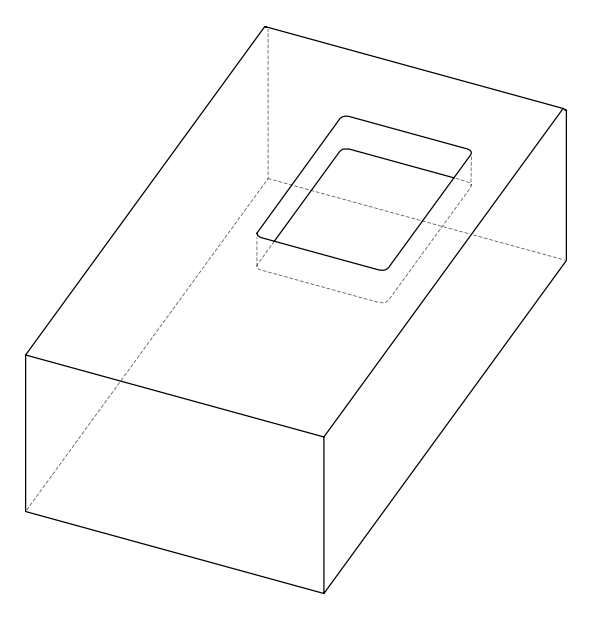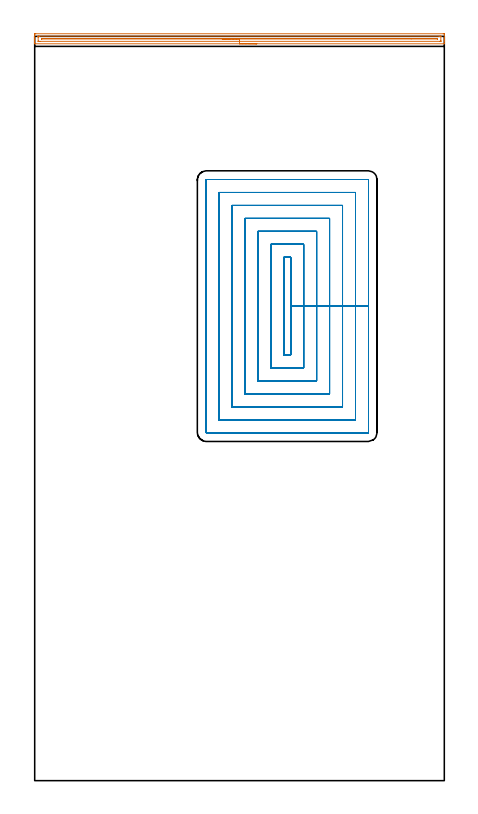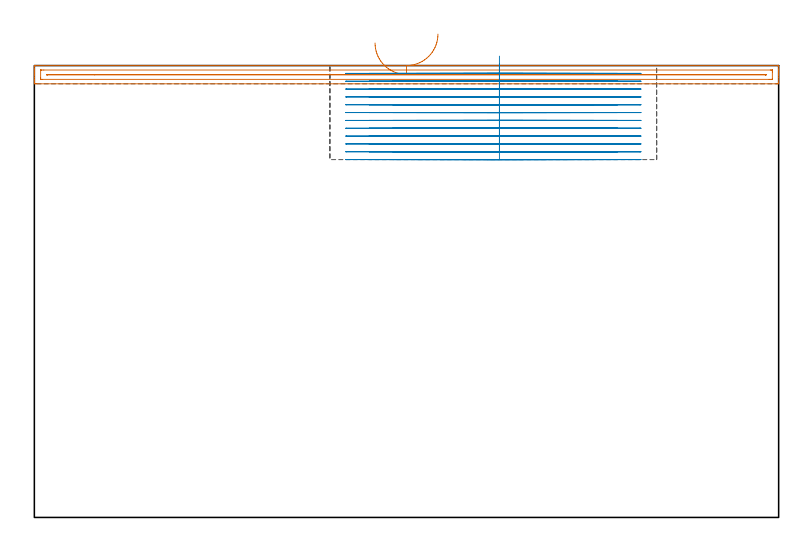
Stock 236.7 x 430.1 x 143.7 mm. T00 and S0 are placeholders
(PLAN: 2 operations, 1 tool changes, 58.5 min)
(1 AREA_MILL | FG_CHAMFER_SURFACE | UGT0205_001 | 5.83 min | 3981 mm3)
(2 MILL_RECTANGULAR_POCKET | POCKET_RECTANGULAR_STRAIGHT | NXT0201_013 | Follow Part, ap 2.5, ae 75% | 52.67 min | 485225 mm3)
(TOOL UGT0205_001 | Chamfer Mill 20 x 3 x 45 deg. | D20 FL50 Z2)
(TOOL NXT0201_013 | ENDMILL 10mm | D10 FL30 Z4)
(OP 1 AREA_MILL)
G17 G21 G94 G90
T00 M6
G54
G17 G0 G90 X128.35 Y425.8 S1061 M3
G43 Z153.7 H0
G94 G1 X128.312 Z152.828 F250.
X128.198 Z151.963
X128.009 Z151.112
X127.747 Z150.28
X127.413 Z149.474
X127.01 Z148.7
X126.542 Z147.964
X126.011 Z147.272
X125.421 Z146.629
X124.778 Z146.04
X124.086 Z145.508
X123.35 Z145.04
X122.576 Z144.637
X121.77 Z144.303
X120.938 Z144.041
X120.087 Z143.852
X119.222 Z143.738
X118.35 Z143.7
X0.154
X0.01 Y425.802 Z143.688
X0.002 Y425.899 Z143.593
X0. Y426. Z143.499
Y426.69 Z142.81
Y427.23 Z142.269
Y427.83 Z141.666
Y428.13 Z141.367
Y428.7 Z140.797
Y429. Z140.497
Y429.57 Z139.925
Y430.155 Z139.34
Y430.44 Z139.055
Y431.025 Z138.471
X0.003 Y431.31 Z138.186
X0.01 Y431.593 Z137.903
X0.304 Y431.598 Z137.9
X0.6 Y431.6
X236.1
X236.396 Y431.598
X236.69 Y431.593 Z137.903
X236.7 Y431.31 Z138.186
Y429.57 Z139.925
Y429. Z140.497
Y428.7 Z140.797
Y428.13 Z141.367
Y427.83 Z141.666
Y427.23 Z142.269
Y426.96 Z142.539
Y426. Z143.499
X236.698 Y425.899 Z143.593
X236.69 Y425.802 Z143.688
X236.546 Y425.8 Z143.7
X118.35
Y427.214 Z142.286
X3.015
X2.384 Y427.215 Z142.285
X2.12 Y427.217 Z142.283
X2.04 Y427.221 Z142.279
X2.009 Y427.225 Z142.275
X2.007 Y427.241 Z142.259
X2.002 Y427.333 Z142.167
X2. Y429.57 Z139.93
X2.001 Y429.943 Z139.557
X2.005 Y430.069 Z139.431
X2.01 Y430.167 Z139.333
X2.016 Y430.18 Z139.32
X2.03 Y430.182 Z139.318
X2.068 Y430.184 Z139.316
X2.384 Y430.185 Z139.315
X2.644 Y430.186 Z139.314
X233.685
X234.316 Y430.185 Z139.315
X234.58 Y430.183 Z139.317
X234.66 Y430.179 Z139.321
X234.691 Y430.175 Z139.325
X234.693 Y430.159 Z139.341
X234.698 Y430.067 Z139.433
X234.7 Y427.83 Z141.67
X234.699 Y427.457 Z142.043
X234.695 Y427.331 Z142.169
X234.69 Y427.233 Z142.267
X234.684 Y427.22 Z142.28
X234.67 Y427.218 Z142.282
X234.632 Y427.216 Z142.284
X234.316 Y427.215 Z142.285
X234.056 Y427.214 Z142.286
X118.35
Y428.628 Z140.872
X4.168 Y428.629 Z140.871
X4.095 Y428.63 Z140.87
X4.046 Y428.632 Z140.868
X4.014 Y428.635 Z140.865
X4.01 Y428.647 Z140.853
X4.004 Y428.7 Z140.8
X4.003 Y428.741 Z140.759
X4.006 Y428.76 Z140.74
X4.009 Y428.765 Z140.735
X4.022 Y428.767 Z140.733
X4.096 Y428.771 Z140.729
X19.204 Y428.772 Z140.728
X232.532 Y428.771 Z140.729
X232.605 Y428.77 Z140.73
X232.654 Y428.768 Z140.732
X232.686 Y428.765 Z140.735
X232.69 Y428.753 Z140.747
X232.696 Y428.7 Z140.8
X232.697 Y428.659 Z140.841
X232.694 Y428.64 Z140.86
X232.691 Y428.635 Z140.865
X232.678 Y428.633 Z140.867
X232.605 Y428.629 Z140.871
X217.543 Y428.628 Z140.872
X118.35
X117.479 Z140.91
X116.614 Z141.023
X115.762 Z141.212
X114.93 Z141.475
X114.124 Z141.808
X113.35 Z142.211
X112.614 Z142.68
X111.922 Z143.211
X111.279 Z143.8
X110.69 Z144.444
X110.159 Z145.136
X109.69 Z145.872
X109.287 Z146.645
X108.953 Z147.451
X108.691 Z148.283
X108.502 Z149.135
X108.388 Z150.
X108.35 Z150.872
G0 Z153.7
M5
M2
(OP 2 MILL_RECTANGULAR_POCKET)
G17 G21 G94 G90
T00 M6
G54
G17 G0 G90 X147.9 Y253.705 S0 M3
G43 Z153.7 H0
Z146.7
G94 G1 Y274.2 Z141.208 F250.
Y302.4 F500.
X144.
Y246.
X147.9
Y274.2
X155.4
Y309.9
X136.5
Y238.5
X155.4
Y274.2
X162.9
Y317.4
X129.
Y231.
X162.9
Y274.2
X170.4
Y324.9
X121.5
Y223.5
X170.4
Y274.2
X177.9
Y332.4
X114.
Y216.
X177.9
Y274.2
X185.4
Y339.9
X106.5
Y208.5
X185.4
Y274.2
X192.9
Y347.1
G3 X192.6 Y347.4 R0.3
G1 X99.3
G3 X99. Y347.1 R0.3
G1 Y201.3
G3 X99.3 Y201. R0.3
G1 X192.6
G3 X192.9 Y201.3 R0.3
G1 Y274.2
Y275.2
G0 X147.9 Y253.705 Z144.208
G1 Y274.2 Z138.717 F250.
Y302.4 F500.
X144.
Y246.
X147.9
Y274.2
X155.4
Y309.9
X136.5
Y238.5
X155.4
Y274.2
X162.9
Y317.4
X129.
Y231.
X162.9
Y274.2
X170.4
Y324.9
X121.5
Y223.5
X170.4
Y274.2
X177.9
Y332.4
X114.
Y216.
X177.9
Y274.2
X185.4
Y339.9
X106.5
Y208.5
X185.4
Y274.2
X192.9
Y347.1
G3 X192.6 Y347.4 R0.3
G1 X99.3
G3 X99. Y347.1 R0.3
G1 Y201.3
G3 X99.3 Y201. R0.3
G1 X192.6
G3 X192.9 Y201.3 R0.3
G1 Y274.2
Y275.2
G0 X147.9 Y253.705 Z141.717
G1 Y274.2 Z136.225 F250.
Y302.4 F500.
X144.
Y246.
X147.9
Y274.2
X155.4
Y309.9
X136.5
Y238.5
X155.4
Y274.2
X162.9
Y317.4
X129.
Y231.
X162.9
Y274.2
X170.4
Y324.9
X121.5
Y223.5
X170.4
Y274.2
X177.9
Y332.4
X114.
Y216.
X177.9
Y274.2
X185.4
Y339.9
X106.5
Y208.5
X185.4
Y274.2
X192.9
Y347.1
G3 X192.6 Y347.4 R0.3
G1 X99.3
G3 X99. Y347.1 R0.3
G1 Y201.3
G3 X99.3 Y201. R0.3
G1 X192.6
G3 X192.9 Y201.3 R0.3
G1 Y274.2
Y275.2
G0 X147.9 Y253.705 Z139.225
G1 Y274.2 Z133.733 F250.
Y302.4 F500.
X144.
Y246.
X147.9
Y274.2
X155.4
Y309.9
X136.5
Y238.5
X155.4
Y274.2
X162.9
Y317.4
X129.
Y231.
X162.9
Y274.2
X170.4
Y324.9
X121.5
Y223.5
X170.4
Y274.2
X177.9
Y332.4
X114.
Y216.
X177.9
Y274.2
X185.4
Y339.9
X106.5
Y208.5
X185.4
Y274.2
X192.9
Y347.1
G3 X192.6 Y347.4 R0.3
G1 X99.3
G3 X99. Y347.1 R0.3
G1 Y201.3
G3 X99.3 Y201. R0.3
G1 X192.6
G3 X192.9 Y201.3 R0.3
G1 Y274.2
Y275.2
G0 X147.9 Y253.705 Z136.733
G1 Y274.2 Z131.242 F250.
Y302.4 F500.
X144.
Y246.
X147.9
Y274.2
X155.4
Y309.9
X136.5
Y238.5
X155.4
Y274.2
X162.9
Y317.4
X129.
Y231.
X162.9
Y274.2
X170.4
Y324.9
X121.5
Y223.5
X170.4
Y274.2
X177.9
Y332.4
X114.
Y216.
X177.9
Y274.2
X185.4
Y339.9
X106.5
Y208.5
X185.4
Y274.2
X192.9
Y347.1
G3 X192.6 Y347.4 R0.3
G1 X99.3
G3 X99. Y347.1 R0.3
G1 Y201.3
G3 X99.3 Y201. R0.3
G1 X192.6
G3 X192.9 Y201.3 R0.3
G1 Y274.2
Y275.2
G0 X147.9 Y253.705 Z134.242
G1 Y274.2 Z128.75 F250.
Y302.4 F500.
X144.
Y246.
X147.9
Y274.2
X155.4
Y309.9
X136.5
Y238.5
X155.4
Y274.2
X162.9
Y317.4
X129.
Y231.
X162.9
Y274.2
X170.4
Y324.9
X121.5
Y223.5
X170.4
Y274.2
X177.9
Y332.4
X114.
Y216.
X177.9
Y274.2
X185.4
Y339.9
X106.5
Y208.5
X185.4
Y274.2
X192.9
Y347.1
G3 X192.6 Y347.4 R0.3
G1 X99.3
G3 X99. Y347.1 R0.3
G1 Y201.3
G3 X99.3 Y201. R0.3
G1 X192.6
G3 X192.9 Y201.3 R0.3
G1 Y274.2
Y275.2
G0 X147.9 Y253.705 Z131.75
G1 Y274.2 Z126.258 F250.
Y302.4 F500.
X144.
Y246.
X147.9
Y274.2
X155.4
Y309.9
X136.5
Y238.5
X155.4
Y274.2
X162.9
Y317.4
X129.
Y231.
X162.9
Y274.2
X170.4
Y324.9
X121.5
Y223.5
X170.4
Y274.2
X177.9
Y332.4
X114.
Y216.
X177.9
Y274.2
X185.4
Y339.9
X106.5
Y208.5
X185.4
Y274.2
X192.9
Y347.1
G3 X192.6 Y347.4 R0.3
G1 X99.3
G3 X99. Y347.1 R0.3
G1 Y201.3
G3 X99.3 Y201. R0.3
G1 X192.6
G3 X192.9 Y201.3 R0.3
G1 Y274.2
Y275.2
G0 X147.9 Y253.705 Z129.258
G1 Y274.2 Z123.767 F250.
Y302.4 F500.
X144.
Y246.
X147.9
Y274.2
X155.4
Y309.9
X136.5
Y238.5
X155.4
Y274.2
X162.9
Y317.4
X129.
Y231.
X162.9
Y274.2
X170.4
Y324.9
X121.5
Y223.5
X170.4
Y274.2
X177.9
Y332.4
X114.
Y216.
X177.9
Y274.2
X185.4
Y339.9
X106.5
Y208.5
X185.4
Y274.2
X192.9
Y347.1
G3 X192.6 Y347.4 R0.3
G1 X99.3
G3 X99. Y347.1 R0.3
G1 Y201.3
G3 X99.3 Y201. R0.3
G1 X192.6
G3 X192.9 Y201.3 R0.3
G1 Y274.2
Y275.2
G0 X147.9 Y253.705 Z126.767
G1 Y274.2 Z121.275 F250.
Y302.4 F500.
X144.
Y246.
X147.9
Y274.2
X155.4
Y309.9
X136.5
Y238.5
X155.4
Y274.2
X162.9
Y317.4
X129.
Y231.
X162.9
Y274.2
X170.4
Y324.9
X121.5
Y223.5
X170.4
Y274.2
X177.9
Y332.4
X114.
Y216.
X177.9
Y274.2
X185.4
Y339.9
X106.5
Y208.5
X185.4
Y274.2
X192.9
Y347.1
G3 X192.6 Y347.4 R0.3
G1 X99.3
G3 X99. Y347.1 R0.3
G1 Y201.3
G3 X99.3 Y201. R0.3
G1 X192.6
G3 X192.9 Y201.3 R0.3
G1 Y274.2
Y275.2
G0 X147.9 Y253.705 Z124.275
G1 Y274.2 Z118.783 F250.
Y302.4 F500.
X144.
Y246.
X147.9
Y274.2
X155.4
Y309.9
X136.5
Y238.5
X155.4
Y274.2
X162.9
Y317.4
X129.
Y231.
X162.9
Y274.2
X170.4
Y324.9
X121.5
Y223.5
X170.4
Y274.2
X177.9
Y332.4
X114.
Y216.
X177.9
Y274.2
X185.4
Y339.9
X106.5
Y208.5
X185.4
Y274.2
X192.9
Y347.1
G3 X192.6 Y347.4 R0.3
G1 X99.3
G3 X99. Y347.1 R0.3
G1 Y201.3
G3 X99.3 Y201. R0.3
G1 X192.6
G3 X192.9 Y201.3 R0.3
G1 Y274.2
Y275.2
G0 X147.9 Y253.705 Z121.783
G1 Y274.2 Z116.292 F250.
Y302.4 F500.
X144.
Y246.
X147.9
Y274.2
X155.4
Y309.9
X136.5
Y238.5
X155.4
Y274.2
X162.9
Y317.4
X129.
Y231.
X162.9
Y274.2
X170.4
Y324.9
X121.5
Y223.5
X170.4
Y274.2
X177.9
Y332.4
X114.
Y216.
X177.9
Y274.2
X185.4
Y339.9
X106.5
Y208.5
X185.4
Y274.2
X192.9
Y347.1
G3 X192.6 Y347.4 R0.3
G1 X99.3
G3 X99. Y347.1 R0.3
G1 Y201.3
G3 X99.3 Y201. R0.3
G1 X192.6
G3 X192.9 Y201.3 R0.3
G1 Y274.2
Y275.2
G0 X147.9 Y253.705 Z119.292
G1 Y274.2 Z113.8 F250.
Y302.4 F500.
X144.
Y246.
X147.9
Y274.2
X155.4
Y309.9
X136.5
Y238.5
X155.4
Y274.2
X162.9
Y317.4
X129.
Y231.
X162.9
Y274.2
X170.4
Y324.9
X121.5
Y223.5
X170.4
Y274.2
X177.9
Y332.4
X114.
Y216.
X177.9
Y274.2
X185.4
Y339.9
X106.5
Y208.5
X185.4
Y274.2
X192.9
Y347.1
G3 X192.6 Y347.4 R0.3
G1 X99.3
G3 X99. Y347.1 R0.3
G1 Y201.3
G3 X99.3 Y201. R0.3
G1 X192.6
G3 X192.9 Y201.3 R0.3
G1 Y274.2
Y275.2
G0 Z153.7
M5
M2
